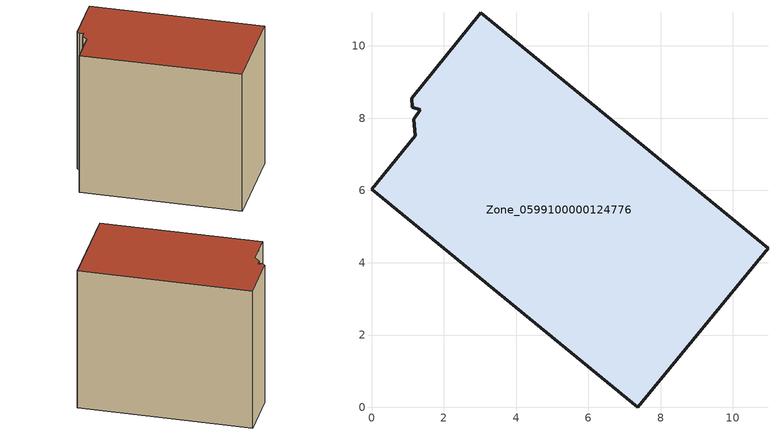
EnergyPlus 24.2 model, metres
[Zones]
Zone_0599100000124776
 floor ground (C_G): 1.17,7.98 1.35,8.24 1.13,8.31 1.11,8.55 3.03,10.92 10.97,4.4 7.37,0 0,6.04 1.21,7.52 z0
 wall outside (C_F): 7.37,0 10.97,4.4 3.03,10.92 1.11,8.55 1.13,8.31 1.35,8.24 1.17,7.98 1.21,7.52 0,6.04 7.37,0 z0:8.97
 roof outside (C_R): 1.35,8.24 1.17,7.98 1.21,7.52 0,6.04 7.37,0 10.97,4.4 3.03,10.92 1.11,8.55 1.13,8.31 z8.97
[BUILDING]
Pand.0599100000124776: North Axis=0; Terrain=City; Loads Convergence Tolerance Value=0.04; Temperature Convergence Tolerance Value=0.4; Solar Distribution=FullExterior; Maximum Number of Warmup Days=25; Minimum Number of Warmup Days=1
[Site:Location]
Rotterdam.The.Hague.AP_ZH_NLD Design_Conditions: Latitude=51.96; Longitude=4.45; Time Zone=1; Elevation=-4.5
[SITE:GROUNDTEMPERATURE:BUILDINGSURFACE]
18, 18, 18, 18, 18, 18, 18, 18, 18, 18, 18, 18
[MATERIAL] Thermal Absorptance=0.9; Solar Absorptance=0.7; Visible Absorptance=0.7
Name | Roughness | Thickness | Conductivity | Density | Specific Heat
G.TI.1946 | MediumSmooth | 0.15 | 1 | 540 | 1210
F.TI.1946 | Rough | 0.3 | 0.857143 | 1920 | 840
R.TI.1946 | MediumRough | 0.2 | 0.1 | 1500 | 1000
[CONSTRUCTION]
C_G: G.TI.1946
C_F: F.TI.1946
C_R: R.TI.1946
[ZONE]
Zone_0599100000124776: Type=1; Multiplier=1; Ceiling Height=Autocalculate; Volume=Autocalculate; Floor Area=autocalculate; Part of Total Floor Area=Yes
[ZONEINFILTRATION:DESIGNFLOWRATE]
Infil_Zone_0599100000124776: Zone or ZoneList or Space or SpaceList=Zone_0599100000124776; Schedule=AlwaysOn; Design Flow Rate Calculation Method=Flow/Area; Flow Rate per Floor Area=0.003; Constant Term Coefficient=1; Temperature Term Coefficient=0; Velocity Term Coefficient=0; Velocity Squared Term Coefficient=0
[HVACTEMPLATE:ZONE:IDEALLOADSAIRSYSTEM]
Zone_0599100000124776: Maximum Heating Supply Air Temperature=50; Minimum Cooling Supply Air Temperature=13; Maximum Heating Supply Air Humidity Ratio=0.0156; Minimum Cooling Supply Air Humidity Ratio=0.0077; Heating Limit=NoLimit; Cooling Limit=NoLimit; Dehumidification Control Type=ConstantSensibleHeatRatio; Cooling Sensible Heat Ratio=0.7; Dehumidification Setpoint=60; Humidification Control Type=None; Humidification Setpoint=30; Outdoor Air Method=None; Outdoor Air Flow Rate per Person=0.00944; Outdoor Air Flow Rate per Zone Floor Area=0; Outdoor Air Flow Rate per Zone=0; Demand Controlled Ventilation Type=None; Outdoor Air Economizer Type=NoEconomizer; Heat Recovery Type=None; Sensible Heat Recovery Effectiveness=0.7; Latent Heat Recovery Effectiveness=0.65
[ZONECONTROL:THERMOSTAT]
ThermostatControl_Zone_0599100000124776: Zone or ZoneList=Zone_0599100000124776; Control Type Schedule=DualSetpointControlType; Control 1=Thermostat_Zone_0599100000124776; Temperature Difference Between Cutout And Setpoint=0
[THERMOSTATSETPOINT:DUALSETPOINT]
Thermostat_Zone_0599100000124776: Heating Setpoint Temperature Schedule=HeatingSetpoint_Zone_0599100000124776; Cooling Setpoint Temperature Schedule=CoolingSetpoint_Zone_0599100000124776
[SCHEDULE:COMPACT]
HeatingSetpoint_Zone_0599100000124776: Through: 12/31, For: AllDays, Until: 24:00, 21
CoolingSetpoint_Zone_0599100000124776: Through: 12/31, For: AllDays, Until: 24:00, 24
DualSetpointControlType: Through: 12/31, For: AllDays, Until: 24:00, 4
AlwaysOn: Through: 12/31, For: AllDays, Until: 24:00, 1
